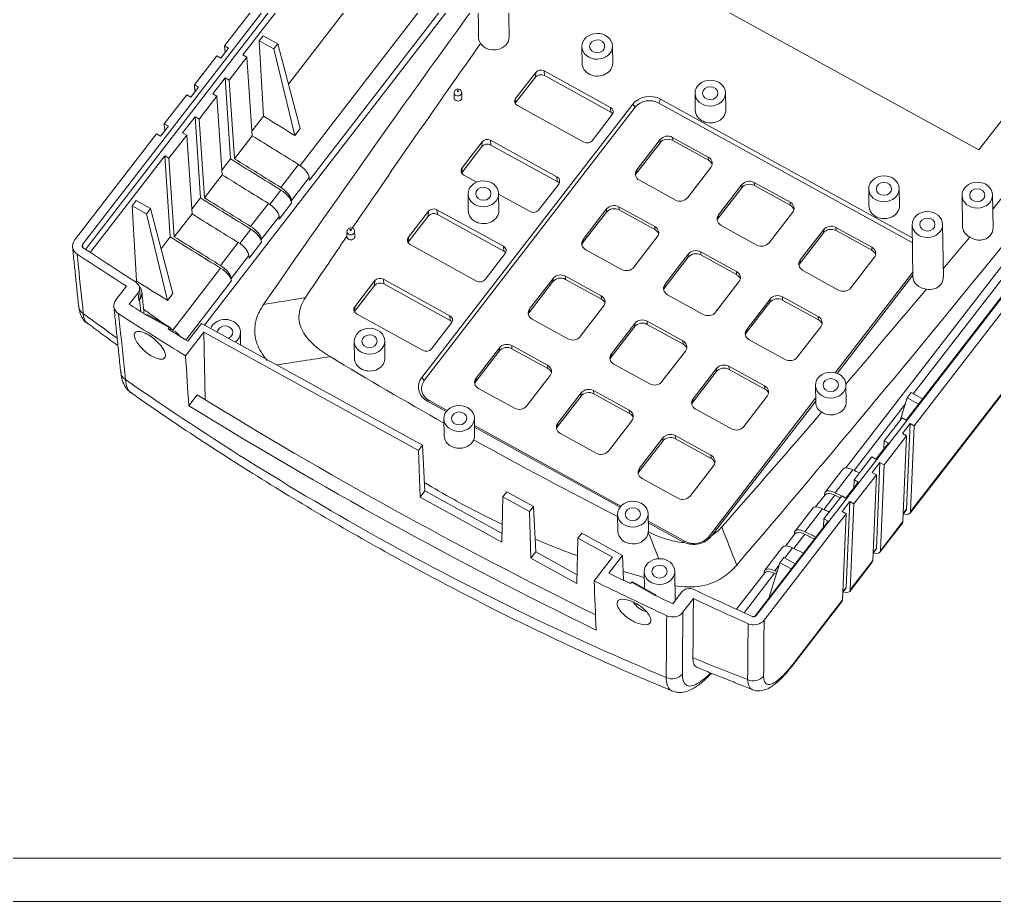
# Model space of a CAD drawing. Extents: x 28 to 864, y 245 to 592.
# Drawn here: x 348.6 to 399.7, y 254.5 to 300.7 of the extents above; entities that cross this region are included whole.
import ezdxf

# ---------------------------------------------------------------- set-up
doc = ezdxf.new("R2010")
doc.units = 0
doc.header["$MEASUREMENT"] = 0
doc.layers.add('10', color=7, linetype='Continuous')

msp = doc.modelspace()

# ---------------------------------------------------------------- linework, layer by layer
at = {"linetype": 'Continuous', "lineweight": 9}
for p, q in [((388.185, 271.804), (388.306, 271.745)), ((388.18, 271.67), (388.269, 271.627))]:
    msp.add_line(p, q, dxfattribs=at)
at = {"color": 7, "linetype": 'Continuous', "lineweight": 9}
for p, q in [((30.266, 256.743), (502.783, 256.743)), ((27.995, 254.471), (505.055, 254.471))]:
    msp.add_line(p, q, dxfattribs=at)
at = {"layer": '10', "color": 7, "linetype": 'Continuous', "lineweight": 9}
for p, q in [((380.561, 326.011), (351.926, 288.904)), ((352.079, 288.647), (380.572, 325.57)), ((359.362, 299.31), (372.291, 316.065)), ((372.727, 314.916), (360.324, 298.844)), ((363.316, 293.05), (374.155, 307.096)), ((387.22, 269.454), (415.855, 306.561)), ((374.174, 305.715), (363.806, 292.279)), ((358.311, 284.677), (374.181, 305.242)), ((398.871, 293.856), (379.566, 304.495)), ((405.912, 302.981), (398.871, 293.856)), ((366.672, 302.449), (362.708, 297.314)), ((372.632, 302.471), (372.672, 299.705)), ((374.271, 299.787), (374.232, 302.493)), ((361.392, 299.846), (361.181, 299.573)), ((361.392, 299.846), (362.152, 299.427)), ((359.576, 299.192), (359.362, 299.31)), ((359.362, 299.31), (359.387, 298.946)), ((361.409, 295.629), (361.181, 299.573)), ((361.181, 299.573), (361.941, 299.154)), ((361.941, 299.154), (362.152, 299.427)), ((362.152, 299.427), (363.324, 294.975)), ((359.173, 298.669), (359.576, 299.192)), ((360.538, 298.726), (360.324, 298.844)), ((361.941, 299.154), (363.044, 294.611)), ((378.085, 299.279), (378.097, 298.394)), ((379.697, 298.417), (379.685, 299.302)), ((357.783, 297.264), (358.959, 298.788)), ((359.173, 298.669), (358.959, 298.788)), ((360.538, 298.726), (359.609, 297.521)), ((360.815, 294.601), (360.538, 298.726)), ((375.662, 297.92), (374.61, 296.556)), ((375.644, 297.668), (375.662, 297.92)), ((379.584, 296.083), (376.105, 298)), ((376.105, 298), (376.123, 297.754)), ((359.394, 297.639), (358.745, 296.798)), ((359.609, 297.521), (359.394, 297.639)), ((359.394, 297.639), (359.68, 293.389)), ((359.886, 293.396), (359.609, 297.521)), ((374.592, 296.304), (375.644, 297.668)), ((376.123, 297.754), (379.602, 295.837)), ((357.594, 296.624), (357.998, 297.146)), ((357.998, 297.146), (357.783, 297.264)), ((357.783, 297.264), (357.808, 296.9)), ((358.96, 296.68), (358.745, 296.798)), ((371.388, 296.858), (371.384, 296.601)), ((371.787, 296.859), (371.787, 296.864)), ((371.799, 296.607), (371.787, 296.863)), ((384.01, 296.824), (384.022, 295.939)), ((385.622, 295.962), (385.609, 296.847)), ((356.204, 295.218), (357.38, 296.742)), ((357.594, 296.624), (357.38, 296.742)), ((358.96, 296.68), (358.03, 295.475)), ((359.236, 292.555), (358.96, 296.68)), ((369.693, 281.931), (380.745, 296.253)), ((371.384, 296.601), (371.384, 296.596)), ((374.592, 296.304), (374.586, 296.296)), ((374.61, 296.556), (374.592, 296.304)), ((380.88, 296.094), (380.745, 296.253)), ((382.121, 296.318), (382.207, 296.516)), ((395.393, 289.004), (382.121, 296.318)), ((382.207, 296.516), (395.389, 289.252)), ((380.88, 296.094), (369.828, 281.772)), ((374.702, 296.181), (378.181, 294.264)), ((379.602, 295.837), (379.584, 296.083)), ((395.067, 279.698), (407.47, 295.77)), ((408.42, 296.155), (395.49, 279.401)), ((357.816, 295.593), (357.166, 294.752)), ((358.03, 295.475), (357.816, 295.593)), ((357.816, 295.593), (358.101, 291.343)), ((358.307, 291.35), (358.03, 295.475)), ((361.409, 295.629), (360.799, 294.84)), ((378.624, 294.344), (379.676, 295.708)), ((356.015, 294.578), (356.419, 295.1)), ((356.419, 295.1), (356.204, 295.218)), ((356.204, 295.218), (356.229, 294.854)), ((357.381, 294.634), (357.166, 294.752)), ((363.324, 294.975), (363.044, 294.611)), ((351.5, 289.122), (355.801, 294.696)), ((356.015, 294.578), (355.801, 294.696)), ((357.381, 294.634), (356.451, 293.429)), ((357.658, 290.509), (357.381, 294.634)), ((359.886, 293.396), (360.815, 294.601)), ((372.855, 294.283), (371.803, 292.919)), ((372.837, 294.03), (372.855, 294.283)), ((376.777, 292.445), (373.298, 294.363)), ((373.298, 294.363), (373.316, 294.117)), ((380.947, 292.639), (382.175, 294.231)), ((382.187, 294.402), (380.959, 292.81)), ((382.175, 294.231), (382.187, 294.402)), ((384.703, 293.485), (382.83, 294.517)), ((382.842, 294.351), (382.83, 294.517)), ((382.842, 294.351), (384.715, 293.319)), ((371.785, 292.666), (372.837, 294.03)), ((373.316, 294.117), (376.795, 292.2)), ((356.237, 293.547), (352.328, 288.482)), ((356.451, 293.429), (356.237, 293.547)), ((356.237, 293.547), (356.522, 289.297)), ((356.728, 289.304), (356.451, 293.429)), ((359.22, 292.794), (359.68, 293.389)), ((384.715, 293.319), (384.703, 293.485)), ((362.307, 291.897), (363.237, 293.101)), ((371.803, 292.919), (371.785, 292.666)), ((380.947, 292.639), (380.959, 292.81)), ((383.609, 291.35), (384.837, 292.942)), ((404.154, 293.066), (391.906, 277.194)), ((358.307, 291.35), (359.236, 292.555)), ((363.796, 292.42), (362.867, 291.215)), ((363.796, 292.42), (363.806, 292.279)), ((371.785, 292.666), (371.779, 292.658)), ((371.895, 292.544), (372.573, 292.17)), ((376.795, 292.2), (376.777, 292.445)), ((381.093, 292.267), (382.966, 291.235)), ((361.737, 291.004), (362.317, 291.755)), ((375.817, 290.707), (376.87, 292.071)), ((385.229, 290.28), (386.457, 291.871)), ((386.469, 292.042), (385.241, 290.451)), ((386.457, 291.871), (386.469, 292.042)), ((388.985, 291.125), (387.112, 292.158)), ((387.124, 291.991), (387.112, 292.158)), ((387.124, 291.991), (388.997, 290.959)), ((393.108, 291.81), (393.121, 290.925)), ((394.721, 290.947), (394.708, 291.832)), ((395.302, 274.902), (408.231, 291.657)), ((354.725, 291.207), (354.515, 290.935)), ((354.725, 291.207), (355.486, 290.788)), ((357.642, 290.748), (358.101, 291.343)), ((362.867, 291.215), (362.876, 291.074)), ((372.12, 291.55), (372.133, 290.665)), ((373.733, 290.687), (373.72, 291.572)), ((373.72, 291.538), (375.374, 290.627)), ((395.273, 274.818), (408.203, 291.572)), ((397.998, 291.477), (398.021, 289.86)), ((399.623, 289.776), (399.598, 291.5)), ((354.742, 286.991), (354.515, 290.935)), ((354.515, 290.935), (355.275, 290.516)), ((355.275, 290.516), (355.486, 290.788)), ((355.486, 290.788), (356.658, 286.336)), ((360.728, 289.851), (361.658, 291.055)), ((362.876, 291.074), (362.227, 290.233)), ((370.048, 290.645), (368.996, 289.281)), ((370.03, 290.393), (370.048, 290.645)), ((373.971, 288.808), (370.492, 290.725)), ((370.492, 290.725), (370.51, 290.48)), ((379.38, 290.764), (378.152, 289.173)), ((379.368, 290.593), (379.38, 290.764)), ((381.896, 289.848), (380.023, 290.88)), ((380.035, 290.714), (380.023, 290.88)), ((380.035, 290.714), (381.908, 289.681)), ((388.997, 290.959), (388.985, 291.125)), ((355.275, 290.516), (356.377, 285.972)), ((356.728, 289.304), (357.658, 290.509)), ((362.218, 290.374), (361.288, 289.169)), ((362.218, 290.374), (362.227, 290.233)), ((368.978, 289.029), (370.03, 290.393)), ((370.51, 290.48), (373.989, 288.562)), ((378.14, 289.002), (379.368, 290.593)), ((385.229, 290.28), (385.241, 290.451)), ((387.891, 288.991), (389.119, 290.582)), ((360.158, 288.958), (360.738, 289.709)), ((381.908, 289.681), (381.896, 289.848)), ((385.375, 289.907), (387.248, 288.875)), ((389.523, 288.091), (390.751, 289.682)), ((390.739, 289.511), (390.751, 289.682)), ((391.393, 289.798), (393.267, 288.766)), ((391.406, 289.632), (391.393, 289.798)), ((391.406, 289.632), (393.279, 288.599)), ((395.38, 289.935), (395.418, 287.229)), ((397.019, 287.193), (396.979, 289.958)), ((356.042, 288.675), (356.522, 289.297)), ((361.288, 289.169), (361.297, 289.028)), ((365.775, 289.583), (365.77, 289.327)), ((366.174, 289.584), (366.174, 289.589)), ((366.186, 289.332), (366.174, 289.589)), ((368.996, 289.281), (368.978, 289.029)), ((378.14, 289.002), (378.152, 289.173)), ((380.802, 287.713), (382.03, 289.304)), ((389.511, 287.92), (390.739, 289.511)), ((359.15, 287.805), (360.079, 289.009)), ((361.297, 289.028), (360.648, 288.187)), ((368.978, 289.029), (368.972, 289.021)), ((369.088, 288.907), (372.567, 286.989)), ((373.989, 288.562), (373.971, 288.808)), ((378.286, 288.63), (380.159, 287.597)), ((393.279, 288.599), (393.267, 288.766)), ((360.639, 288.328), (359.709, 287.123)), ((360.639, 288.328), (360.648, 288.187)), ((373.01, 287.069), (374.063, 288.433)), ((382.422, 286.642), (383.65, 288.234)), ((383.662, 288.405), (382.434, 286.813)), ((383.65, 288.234), (383.662, 288.405)), ((386.178, 287.488), (384.305, 288.521)), ((384.317, 288.354), (384.305, 288.521)), ((384.317, 288.354), (386.19, 287.322)), ((389.511, 287.92), (389.523, 288.091)), ((393.4, 288.222), (392.172, 286.631)), ((356.657, 284.421), (359.159, 287.663)), ((354.522, 287.051), (354.725, 286.92)), ((359.709, 287.123), (359.718, 286.982)), ((371.164, 285.171), (367.685, 287.088)), ((367.685, 287.088), (367.703, 286.842)), ((376.574, 287.127), (375.346, 285.536)), ((376.561, 286.956), (376.574, 287.127)), ((379.089, 286.211), (377.216, 287.243)), ((377.228, 287.076), (377.216, 287.243)), ((377.228, 287.076), (379.102, 286.044)), ((386.19, 287.322), (386.178, 287.488)), ((391.53, 286.515), (389.657, 287.548)), ((391.351, 282.181), (395.415, 287.447)), ((395.417, 287.29), (391.451, 282.15)), ((400.284, 287.355), (395.442, 281.081)), ((353.666, 285.998), (354.219, 286.714)), ((354.7, 286.936), (354.742, 286.991)), ((354.948, 286.197), (354.912, 286.627)), ((359.718, 286.982), (357.338, 283.897)), ((366.171, 285.392), (367.224, 286.756)), ((367.242, 287.008), (366.189, 285.644)), ((367.224, 286.756), (367.242, 287.008)), ((367.703, 286.842), (371.182, 284.925)), ((375.333, 285.365), (376.561, 286.956)), ((382.422, 286.642), (382.434, 286.813)), ((385.084, 285.353), (386.312, 286.945)), ((354.835, 286.375), (354.367, 285.768)), ((354.871, 285.945), (354.835, 286.375)), ((356.658, 286.336), (356.377, 285.972)), ((379.102, 286.044), (379.089, 286.211)), ((382.568, 286.27), (384.441, 285.238)), ((386.716, 284.454), (387.944, 286.045)), ((387.932, 285.874), (387.944, 286.045)), ((388.587, 286.161), (390.46, 285.129)), ((388.599, 285.994), (388.587, 286.161)), ((354.914, 286.001), (354.871, 285.945)), ((366.189, 285.644), (366.171, 285.392)), ((375.333, 285.365), (375.346, 285.536)), ((377.995, 284.076), (379.223, 285.667)), ((386.704, 284.283), (387.932, 285.874)), ((388.599, 285.994), (390.472, 284.962)), ((355.24, 285.22), (355.236, 285.215)), ((355.24, 285.22), (355.302, 285.24)), ((356.457, 284.549), (355.24, 285.22)), ((355.302, 285.24), (356.519, 284.569)), ((366.171, 285.392), (366.165, 285.384)), ((366.281, 285.269), (369.76, 283.352)), ((371.182, 284.925), (371.164, 285.171)), ((390.472, 284.962), (390.46, 285.129)), ((356.457, 284.549), (356.404, 284.479)), ((356.519, 284.569), (356.457, 284.549)), ((356.519, 284.569), (356.519, 284.407)), ((357.447, 283.83), (358.164, 284.759)), ((358.164, 284.759), (369.74, 278.379)), ((370.203, 283.432), (371.256, 284.796)), ((375.479, 284.992), (377.353, 283.96)), ((379.615, 283.005), (380.843, 284.596)), ((380.855, 284.767), (379.627, 283.176)), ((380.843, 284.596), (380.855, 284.767)), ((383.371, 283.851), (381.498, 284.883)), ((381.51, 284.717), (381.498, 284.883)), ((381.51, 284.717), (383.383, 283.684)), ((390.594, 284.585), (389.366, 282.994)), ((357.318, 283.069), (358.275, 284.309)), ((358.275, 284.309), (369.529, 278.107)), ((358.275, 284.309), (358.341, 280.767)), ((360.207, 283.633), (360.198, 284.307)), ((386.704, 284.283), (386.716, 284.454)), ((366.156, 283.82), (366.168, 282.935)), ((367.768, 282.958), (367.755, 283.843)), ((373.767, 283.49), (372.539, 281.899)), ((373.754, 283.319), (373.767, 283.49)), ((376.282, 282.573), (374.409, 283.606)), ((374.421, 283.439), (374.409, 283.606)), ((383.383, 283.684), (383.371, 283.851)), ((388.723, 282.878), (386.85, 283.91)), ((372.526, 281.728), (373.754, 283.319)), ((374.421, 283.439), (376.295, 282.407)), ((379.615, 283.005), (379.627, 283.176)), ((382.277, 281.716), (383.505, 283.307)), ((376.295, 282.407), (376.282, 282.573)), ((379.761, 282.633), (381.634, 281.6)), ((385.78, 282.524), (387.653, 281.491)), ((385.792, 282.357), (385.78, 282.524)), ((375.188, 280.438), (376.416, 282.03)), ((383.897, 280.646), (385.125, 282.237)), ((383.909, 280.817), (385.137, 282.408)), ((385.125, 282.237), (385.137, 282.408)), ((385.792, 282.357), (387.665, 281.325)), ((369.828, 281.772), (369.693, 281.931)), ((372.526, 281.728), (372.539, 281.899)), ((387.665, 281.325), (387.653, 281.491)), ((390.318, 281.521), (390.331, 280.636)), ((391.931, 280.659), (391.918, 281.544)), ((357.491, 280.45), (357.93, 281.02)), ((372.672, 281.355), (374.546, 280.323)), ((376.808, 279.368), (378.036, 280.959)), ((378.049, 281.13), (376.821, 279.539)), ((378.036, 280.959), (378.049, 281.13)), ((380.564, 280.214), (378.691, 281.246)), ((378.703, 281.079), (378.691, 281.246)), ((378.703, 281.079), (380.577, 280.047)), ((387.787, 280.948), (386.559, 279.356)), ((395.336, 281.14), (395.126, 280.867)), ((395.928, 280.814), (395.336, 281.14)), ((370.087, 280.723), (369.998, 280.694)), ((370.981, 280.152), (369.998, 280.694)), ((370.087, 280.723), (371.026, 280.205)), ((383.897, 280.646), (383.909, 280.817)), ((384.708, 273.572), (390.327, 280.855)), ((390.33, 280.697), (384.89, 273.648)), ((395.021, 280.535), (392.344, 277.066)), ((395.126, 280.867), (394.752, 279.686)), ((395.717, 280.541), (395.126, 280.867)), ((380.577, 280.047), (380.564, 280.214)), ((385.916, 279.241), (384.043, 280.273)), ((370.852, 279.774), (370.865, 278.889)), ((372.465, 278.912), (372.452, 279.797)), ((372.458, 279.416), (380.125, 275.191)), ((376.808, 279.368), (376.821, 279.539)), ((379.47, 278.079), (380.698, 279.67)), ((393.923, 278.611), (394.853, 279.816)), ((395.067, 279.698), (394.853, 279.816)), ((394.873, 278.996), (395.276, 279.519)), ((395.088, 275.025), (395.276, 279.519)), ((395.276, 279.519), (395.49, 279.401)), ((395.302, 274.902), (395.49, 279.401)), ((380.08, 275.138), (372.459, 279.338)), ((376.954, 278.995), (378.828, 277.963)), ((382.973, 278.886), (384.846, 277.854)), ((382.985, 278.72), (382.973, 278.886)), ((394.873, 278.996), (395.087, 278.878)), ((369.529, 278.107), (369.74, 278.379)), ((369.861, 275.988), (369.74, 278.379)), ((381.09, 277.008), (382.318, 278.6)), ((381.102, 277.179), (382.33, 278.771)), ((382.318, 278.6), (382.33, 278.771)), ((382.985, 278.72), (384.858, 277.687)), ((393.488, 277.652), (394.137, 278.493)), ((393.905, 278.193), (393.923, 278.611)), ((395.087, 278.878), (393.912, 277.355)), ((394.137, 278.493), (393.923, 278.611)), ((394.898, 274.38), (395.087, 278.878)), ((369.607, 275.66), (369.529, 278.107)), ((384.858, 277.687), (384.846, 277.854)), ((392.344, 276.565), (393.274, 277.77)), ((393.488, 277.652), (393.274, 277.77)), ((393.294, 276.95), (393.697, 277.473)), ((393.509, 272.979), (393.697, 277.473)), ((393.697, 277.473), (393.912, 277.355)), ((393.723, 272.856), (393.912, 277.355)), ((381.09, 277.008), (381.102, 277.179)), ((384.98, 277.31), (383.752, 275.719)), ((391.757, 277.127), (390.827, 275.922)), ((392.273, 277.1), (391.343, 275.895)), ((393.294, 276.95), (393.508, 276.832)), ((383.109, 275.603), (381.236, 276.636)), ((391.909, 275.606), (392.558, 276.447)), ((392.326, 276.147), (392.344, 276.565)), ((393.508, 276.832), (392.333, 275.309)), ((392.558, 276.447), (392.344, 276.565)), ((393.319, 272.334), (393.508, 276.832)), ((369.607, 275.66), (369.861, 275.988)), ((373.9, 273.762), (369.861, 275.988)), ((374.153, 275.948), (373.942, 275.675)), ((374.153, 275.948), (375.547, 275.179)), ((390.794, 275.825), (390.791, 275.75)), ((373.889, 273.3), (369.607, 275.66)), ((373.942, 275.675), (373.889, 273.3)), ((373.942, 275.675), (375.337, 274.906)), ((390.821, 275.789), (390.327, 275.148)), ((391.338, 275.762), (390.765, 275.02)), ((390.765, 274.519), (391.695, 275.724)), ((391.909, 275.606), (391.695, 275.724)), ((391.715, 274.904), (392.118, 275.427)), ((391.93, 270.933), (392.118, 275.427)), ((392.118, 275.427), (392.333, 275.309)), ((392.144, 270.81), (392.333, 275.309)), ((375.337, 274.906), (375.547, 275.179)), ((375.415, 272.46), (375.337, 274.906)), ((375.668, 272.788), (375.547, 275.179)), ((390.178, 275.081), (389.248, 273.876)), ((390.694, 275.054), (389.764, 273.85)), ((391.715, 274.904), (391.929, 274.786)), ((394.915, 274.772), (395.071, 274.975)), ((395.088, 275.025), (394.916, 274.803)), ((379.951, 274.76), (379.964, 273.875)), ((381.564, 273.898), (381.551, 274.783)), ((381.556, 274.402), (383.467, 273.349)), ((383.378, 273.32), (381.558, 274.324)), ((387.118, 269.397), (390.979, 274.401)), ((391.929, 274.786), (387.628, 269.212)), ((390.748, 274.101), (390.765, 274.519)), ((390.979, 274.401), (390.765, 274.519)), ((391.741, 270.288), (391.929, 274.786)), ((393.695, 272.772), (394.87, 274.295)), ((393.723, 272.856), (394.898, 274.38)), ((378.087, 273.78), (377.876, 273.507)), ((378.087, 273.78), (380.216, 272.606)), ((389.216, 273.779), (389.212, 273.704)), ((377.876, 273.507), (377.823, 271.132)), ((377.876, 273.507), (379.684, 272.511)), ((383.467, 273.349), (383.378, 273.32)), ((384.708, 273.572), (384.835, 273.583)), ((389.243, 273.743), (388.748, 273.102)), ((389.759, 273.716), (389.186, 272.974)), ((375.415, 272.46), (375.668, 272.788)), ((377.834, 271.595), (375.668, 272.788)), ((388.599, 273.035), (387.669, 271.83)), ((389.115, 273.008), (388.708, 272.48)), ((393.336, 272.726), (393.492, 272.929)), ((393.509, 272.979), (393.337, 272.757)), ((377.823, 271.132), (375.415, 272.46)), ((379.684, 272.511), (378.727, 271.271)), ((380.216, 272.606), (379.499, 271.678)), ((380.216, 272.606), (380.264, 271.306)), ((388.67, 272.501), (388.46, 272.228)), ((389.261, 272.175), (388.67, 272.501)), ((392.116, 270.726), (393.291, 272.249)), ((392.144, 270.81), (393.319, 272.334)), ((381.345, 271.749), (381.358, 270.881)), ((382.967, 270.241), (382.945, 271.771)), ((387.637, 271.733), (387.633, 271.658)), ((388.46, 272.228), (387.873, 270.376)), ((388.422, 272.111), (388.185, 271.804)), ((389.051, 271.902), (388.46, 272.228)), ((380.677, 271.202), (380.74, 271.222)), ((380.74, 271.222), (381.957, 270.551)), ((387.664, 271.697), (386.187, 269.783)), ((388.18, 271.67), (386.584, 269.602)), ((380.677, 271.202), (380.623, 271.132)), ((381.895, 270.531), (380.677, 271.202)), ((383.943, 270.819), (384.167, 270.715)), ((391.757, 270.68), (391.913, 270.883)), ((391.93, 270.933), (391.758, 270.711)), ((381.895, 270.531), (381.891, 270.526)), ((381.957, 270.551), (381.895, 270.531)), ((381.957, 270.551), (381.958, 270.494)), ((382.84, 270.077), (383.309, 270.684)), ((383.925, 270.344), (383.372, 269.628)), ((389.079, 266.791), (391.712, 270.203)), ((389.107, 266.875), (391.741, 270.288))]:
    msp.add_line(p, q, dxfattribs=at)
for centre, major_axis in [((378.885, 299.29), (-0.8, -0.011)), ((378.885, 299.29), (-0.4, -0.006)), ((384.809, 296.835), (0.8, 0.011)), ((371.587, 296.94), (-0.0396, -0.0006)), ((384.809, 296.835), (0.4, 0.006)), ((372.92, 291.561), (0.8, 0.011)), ((393.908, 291.821), (-0.8, -0.011)), ((393.908, 291.821), (-0.4, -0.006)), ((398.798, 291.489), (-0.8, -0.011)), ((372.92, 291.561), (0.4, 0.006)), ((398.798, 291.489), (-0.4, -0.006)), ((396.18, 289.946), (-0.8, -0.011)), ((396.18, 289.946), (-0.4, -0.006)), ((365.973, 289.665), (-0.0396, -0.0006)), ((366.956, 283.832), (0.8, 0.011)), ((366.956, 283.832), (0.4, 0.006)), ((391.118, 281.533), (-0.8, -0.011)), ((391.118, 281.533), (-0.4, -0.006)), ((371.652, 279.786), (-0.8, -0.011)), ((371.652, 279.786), (-0.4, -0.006)), ((380.751, 274.771), (0.8, 0.011)), ((380.751, 274.771), (0.4, 0.006)), ((382.145, 271.76), (0.8, 0.011)), ((382.145, 271.76), (0.4, 0.006))]:
    msp.add_ellipse(centre, major_axis=major_axis, ratio=0.846772, dxfattribs=at)
for centre, major_axis, ratio, start_param, end_param in [((1006.233, -20.899), (739.304, 10.537), 0.846772, 2.587689, 2.605588), ((373.471, 299.776), (0.8, 0.011), 0.846772, 3.653446, 6.283173), ((378.897, 298.405), (-0.8, -0.011), 0.846772, 0, 3.141662), ((375.934, 297.508), (0.346, 0.005), 0.846772, 0.97848, 2.549276), ((375.93, 297.773), (0.32, 0.005), 0.846772, 0.97848, 2.549276), ((371.588, 296.856), (0.2, 0.003), 0.846772, 3.111134, 6.283185), ((381.629, 295.766), (1.056, 0.015), 0.846772, 0.97848, 2.549276), ((371.592, 296.599), (-0.208, -0.003), 0.846772, 0, 3.169443), ((374.877, 296.409), (0.32, 0.005), 0.846772, 2.549276, 4.120073), ((381.63, 295.681), (-0.896, -0.013), 0.846772, 4.120073, 5.690869), ((379.409, 295.855), (0.32, 0.005), 0.846772, 5.690869, 7.261665), ((379.413, 295.591), (0.346, 0.005), 0.846772, 6.843196, 7.261665), ((384.822, 295.95), (-0.8, -0.011), 0.846772, 0, 3.141662), ((378.067, 379.779), (-138.312, 107.452), 0.448722, 1.792253, 1.80348), ((376.436, 377.666), (138.457, -106.846), 0.441337, 4.933646, 4.950284), ((373.127, 293.871), (0.346, 0.005), 0.846772, 0.97848, 2.549276), ((373.123, 294.135), (0.32, 0.005), 0.846772, 0.97848, 2.549276), ((378.356, 294.491), (0.32, 0.005), 0.846772, 4.120073, 5.690869), ((382.578, 294.009), (0.482, 0.007), 0.846772, 0.97848, 2.549276), ((382.575, 294.188), (-0.464, -0.007), 0.846772, 4.120073, 5.690869), ((375.506, 376.461), (-138.66, 107.002), 0.441337, 1.790797, 1.808888), ((375.506, 376.461), (138.457, -106.846), 0.441337, 4.933646, 4.950284), ((384.449, 293.156), (-0.464, -0.007), 0.846772, 2.549276, 4.120073), ((384.451, 292.976), (0.482, 0.007), 0.846772, 6.589437, 7.261665), ((363.181, 292.745), (-0.583, 0.45), 0.441337, 3.513818, 4.950284), ((372.07, 292.771), (0.32, 0.005), 0.846772, 2.549276, 4.120073), ((381.347, 292.597), (-0.464, -0.007), 0.846772, 5.690869, 7.261665), ((374.857, 375.62), (138.457, -106.846), 0.441337, 4.933646, 4.950284), ((376.602, 292.218), (0.32, 0.005), 0.846772, 5.690869, 7.261665), ((376.606, 291.954), (0.346, 0.005), 0.846772, 6.843196, 7.261665), ((381.35, 292.417), (0.482, 0.007), 0.846772, 2.549276, 2.835333), ((386.857, 291.828), (-0.464, -0.007), 0.846772, 4.120073, 5.690869), ((362.252, 291.541), (0.583, -0.45), 0.441337, 0.372226, 1.808691), ((362.261, 291.399), (-0.583, 0.45), 0.441337, 3.513818, 4.950481), ((386.86, 291.649), (0.482, 0.007), 0.846772, 0.97848, 2.549276), ((-206.195, 647.243), (739.304, 10.537), 0.846772, 5.660622, 5.662479), ((373.927, 374.415), (-138.66, 107.002), 0.441337, 1.790797, 1.808888), ((373.927, 374.415), (138.457, -106.846), 0.441337, 4.933646, 4.950284), ((383.221, 291.564), (-0.464, -0.007), 0.846772, 0.97848, 2.549276), ((361.603, 290.7), (-0.583, 0.45), 0.441337, 3.513818, 4.950284), ((370.316, 290.498), (0.32, 0.005), 0.846772, 0.97848, 2.549276), ((372.933, 290.676), (-0.8, -0.011), 0.846772, 0, 3.141662), ((375.549, 290.854), (0.32, 0.005), 0.846772, 4.120073, 5.690869), ((379.771, 290.371), (0.482, 0.007), 0.846772, 0.97848, 2.549276), ((379.768, 290.551), (-0.464, -0.007), 0.846772, 4.120073, 5.690869), ((388.731, 290.796), (-0.464, -0.007), 0.846772, 2.549276, 4.120073), ((388.733, 290.617), (0.482, 0.007), 0.846772, 6.589437, 7.261665), ((393.921, 290.936), (-0.8, -0.011), 0.846772, 0, 3.141662), ((373.278, 373.574), (138.457, -106.846), 0.441337, 4.933646, 4.950284), ((370.32, 290.234), (0.346, 0.005), 0.846772, 0.97848, 2.549276), ((385.629, 290.237), (-0.464, -0.007), 0.846772, 5.690869, 7.261665), ((385.632, 290.058), (0.482, 0.007), 0.846772, 2.549276, 2.835333), ((360.673, 289.495), (0.583, -0.45), 0.441337, 0.372226, 1.808691), ((360.682, 289.353), (-0.583, 0.45), 0.441337, 3.513818, 4.950481), ((381.642, 289.518), (-0.464, -0.007), 0.846772, 2.549276, 4.120073), ((381.644, 289.339), (0.482, 0.007), 0.846772, 6.589437, 7.261665), ((391.142, 289.289), (0.482, 0.007), 0.846772, 0.97848, 2.549276), ((391.139, 289.469), (0.464, 0.007), 0.846772, 0.97848, 2.549276), ((398.821, 289.872), (0.8, 0.011), 0.846772, 3.141563, 4.145695), ((372.348, 372.369), (-138.66, 107.002), 0.441337, 1.790797, 1.808888), ((372.348, 372.369), (138.457, -106.846), 0.441337, 4.933646, 4.950284), ((1006.233, -20.899), (739.304, 10.537), 0.846772, 2.606358, 2.612267), ((365.978, 289.325), (-0.208, -0.003), 0.846772, 6.255456, 9.45255), ((365.974, 289.581), (0.2, 0.003), 0.846772, 3.111134, 6.283185), ((369.263, 289.134), (0.32, 0.005), 0.846772, 2.549276, 4.120073), ((378.54, 288.959), (-0.464, -0.007), 0.846772, 5.690869, 7.261665), ((-206.195, 647.243), (739.304, 10.537), 0.846772, 5.654524, 5.657776), ((502.196, 451.039), (-242.957, -3.463), 0.846772, 0.892131, 0.905473), ((360.024, 288.654), (-0.583, 0.45), 0.441337, 3.513818, 4.950284), ((373.795, 288.581), (0.32, 0.005), 0.846772, 5.690869, 7.261665), ((378.543, 288.78), (0.482, 0.007), 0.846772, 2.549276, 2.835333), ((384.05, 288.191), (-0.464, -0.007), 0.846772, 4.120073, 5.690869), ((387.503, 289.205), (-0.464, -0.007), 0.846772, 0.97848, 2.549276), ((393.012, 288.436), (0.464, 0.007), 0.846772, 5.690869, 7.261665), ((393.015, 288.257), (0.482, 0.007), 0.846772, 6.589437, 7.261665), ((502.196, 451.039), (243.455, 3.47), 0.846772, 4.033652, 4.047066), ((373.799, 288.316), (0.346, 0.005), 0.846772, 6.843196, 7.261665), ((384.053, 288.012), (0.482, 0.007), 0.846772, 0.97848, 2.549276), ((389.911, 287.877), (0.464, 0.007), 0.846772, 2.549276, 4.120073), ((359.094, 287.449), (0.583, -0.45), 0.441337, 0.372226, 1.808691), ((359.103, 287.307), (-0.583, 0.45), 0.441337, 3.513818, 4.950481), ((380.414, 287.927), (-0.464, -0.007), 0.846772, 0.97848, 2.549276), ((389.914, 287.698), (0.482, 0.007), 0.846772, 2.549276, 2.835333), ((367.509, 286.861), (0.32, 0.005), 0.846772, 0.97848, 2.549276), ((372.743, 287.217), (0.32, 0.005), 0.846772, 4.120073, 5.690869), ((376.964, 286.734), (0.482, 0.007), 0.846772, 0.97848, 2.549276), ((376.962, 286.913), (-0.464, -0.007), 0.846772, 4.120073, 5.690869), ((385.924, 287.159), (-0.464, -0.007), 0.846772, 2.549276, 4.120073), ((385.926, 286.979), (0.482, 0.007), 0.846772, 6.589437, 7.261665), ((396.218, 287.24), (-0.8, -0.011), 0.846772, 6.283196, 7.728292), ((354.433, 286.596), (0.48, 0.006), 0.846204, 5.691929, 7.189163), ((371.401, 371.141), (-138.312, 107.452), 0.448723, 1.792253, 1.80348), ((367.513, 286.596), (0.346, 0.005), 0.846772, 0.97848, 2.549276), ((382.822, 286.6), (-0.464, -0.007), 0.846772, 5.690869, 7.261665), ((382.825, 286.42), (0.482, 0.007), 0.846772, 2.549276, 2.835333), ((391.784, 286.845), (0.464, 0.007), 0.846772, 4.120073, 5.690869), ((-206.195, 647.243), (739.304, 10.537), 0.846772, 5.6427, 5.652456), ((354.469, 286.167), (0.48, 0.006), 0.846204, 5.691929, 6.3425), ((378.835, 285.881), (-0.464, -0.007), 0.846772, 2.549276, 4.120073), ((378.837, 285.702), (0.482, 0.007), 0.846772, 6.589437, 7.261665), ((388.335, 285.652), (0.482, 0.007), 0.846772, 0.97848, 2.549276), ((388.332, 285.831), (0.464, 0.007), 0.846772, 0.97848, 2.549276), ((352.357, 285.719), (-0.637, -0.066), 0.849593, 6.282923, 7.100075), ((502.196, 451.039), (-244.255, -3.481), 0.846772, 0.908735, 0.913196), ((366.457, 285.497), (0.32, 0.005), 0.846772, 2.549276, 4.120073), ((375.734, 285.322), (-0.464, -0.007), 0.846772, 5.690869, 7.261665), ((502.196, 451.039), (245.055, 3.493), 0.846772, 4.049976, 4.067821), ((370.988, 284.943), (0.32, 0.005), 0.846772, 5.690869, 7.261665), ((375.736, 285.143), (0.482, 0.007), 0.846772, 2.549276, 2.835333), ((384.696, 285.567), (-0.464, -0.007), 0.846772, 0.97848, 2.549276), ((390.206, 284.799), (0.464, 0.007), 0.846772, 5.690869, 7.261665), ((359.398, 284.296), (-0.8, -0.011), 0.846772, 2.549276, 5.961831), ((359.398, 284.296), (-0.4, -0.006), 0.846772, 2.549276, 6.255864), ((370.992, 284.679), (0.346, 0.005), 0.846772, 6.843196, 7.261665), ((381.246, 284.375), (0.482, 0.007), 0.846772, 0.97848, 2.549276), ((381.243, 284.554), (-0.464, -0.007), 0.846772, 4.120073, 5.690869), ((390.208, 284.62), (0.482, 0.007), 0.846772, 6.589437, 7.261665), ((502.196, 451.039), (-244.255, -3.481), 0.846772, 0.919169, 0.924483), ((356.601, 284.065), (0.583, -0.45), 0.441337, 1.064809, 1.808888), ((359.398, 284.296), (-0.4, -0.006), 0.846772, 1.984181, 2.549276), ((377.607, 284.29), (-0.464, -0.007), 0.846772, 0.97848, 2.549276), ((387.104, 284.24), (0.464, 0.007), 0.846772, 2.549276, 4.120073), ((387.107, 284.061), (0.482, 0.007), 0.846772, 2.549276, 2.835333), ((359.398, 284.296), (-0.8, -0.011), 0.846772, 2.278215, 2.549276), ((374.157, 283.097), (0.482, 0.007), 0.846772, 0.97848, 2.549276), ((374.155, 283.276), (-0.464, -0.007), 0.846772, 4.120073, 5.690869), ((383.117, 283.521), (-0.464, -0.007), 0.846772, 2.549276, 4.120073), ((383.119, 283.342), (0.482, 0.007), 0.846772, 6.589437, 7.261665), ((502.272, 445.677), (235.597, 3.358), 0.846772, 4.077792, 4.108634), ((369.936, 283.579), (0.32, 0.005), 0.846772, 4.120073, 5.690869), ((380.015, 282.962), (-0.464, -0.007), 0.846772, 5.690869, 7.261665), ((380.018, 282.783), (0.482, 0.007), 0.846772, 2.549276, 2.835333), ((388.978, 283.208), (0.464, 0.007), 0.846772, 4.120073, 5.690869), ((366.968, 282.947), (-0.8, -0.011), 0.846772, 0, 3.141662), ((376.028, 282.244), (-0.464, -0.007), 0.846772, 2.549276, 4.120073), ((385.525, 282.194), (0.464, 0.007), 0.846772, 0.97848, 2.549276), ((354.56, 282.268), (-0.637, -0.066), 0.849813, 6.282495, 7.115942), ((376.031, 282.065), (0.482, 0.007), 0.846772, 6.589437, 7.261665), ((385.528, 282.015), (0.482, 0.007), 0.846772, 0.97848, 2.549276), ((370.576, 281.444), (1.056, 0.015), 0.846772, 2.549276, 4.120073), ((370.578, 281.359), (-0.896, -0.013), 0.846772, 5.690869, 7.261665), ((372.927, 281.685), (-0.464, -0.007), 0.846772, 5.690869, 7.261665), ((372.929, 281.506), (0.482, 0.007), 0.846772, 2.549276, 2.835333), ((381.889, 281.93), (-0.464, -0.007), 0.846772, 0.97848, 2.549276), ((387.399, 281.162), (0.464, 0.007), 0.846772, 5.690869, 7.261665), ((502.235, 448.316), (244.076, 3.479), 0.846772, 4.067795, 4.170085), ((378.439, 280.737), (0.482, 0.007), 0.846772, 0.97848, 2.549276), ((378.437, 280.916), (-0.464, -0.007), 0.846772, 4.120073, 5.690869), ((387.401, 280.983), (0.482, 0.007), 0.846772, 6.589437, 7.261665), ((502.235, 448.316), (244.876, 3.49), 0.846772, 4.067966, 4.17218), ((374.8, 280.652), (-0.464, -0.007), 0.846772, 0.97848, 2.549276), ((384.297, 280.603), (0.464, 0.007), 0.846772, 2.549276, 4.120073), ((384.3, 280.424), (0.482, 0.007), 0.846772, 2.549276, 2.835333), ((391.131, 280.647), (0.8, 0.011), 0.846772, 3.141596, 4.04576), ((391.131, 280.647), (0.8, 0.011), 0.846772, 4.04576, 6.28314), ((380.31, 279.884), (-0.464, -0.007), 0.846772, 2.549276, 4.120073), ((380.312, 279.705), (0.482, 0.007), 0.846772, 6.589437, 7.261665), ((-206.195, 647.243), (739.304, 10.537), 0.846772, 5.627879, 5.63978), ((377.209, 279.325), (-0.464, -0.007), 0.846772, 5.690869, 7.261665), ((371.665, 278.9), (0.8, 0.011), 0.846772, 3.141637, 5.918283), ((371.665, 278.9), (0.8, 0.011), 0.846772, 5.918283, 6.283216), ((377.211, 279.146), (0.482, 0.007), 0.846772, 2.549276, 2.835333), ((382.718, 278.557), (0.464, 0.007), 0.846772, 0.97848, 2.549276), ((386.171, 279.57), (0.464, 0.007), 0.846772, 4.120073, 5.690869), ((502.272, 445.677), (235.597, 3.358), 0.846772, 4.11659, 4.154463), ((382.721, 278.378), (0.482, 0.007), 0.846772, 0.97848, 2.549276), ((379.082, 278.293), (-0.464, -0.007), 0.846772, 0.97848, 2.549276), ((384.592, 277.524), (0.464, 0.007), 0.846772, 5.690869, 7.261665), ((384.594, 277.345), (0.482, 0.007), 0.846772, 6.589437, 7.261665), ((381.49, 276.965), (0.464, 0.007), 0.846772, 2.549276, 4.120073), ((381.493, 276.786), (0.482, 0.007), 0.846772, 2.549276, 2.835333), ((392.339, 276.677), (-0.583, 0.45), 0.441337, 5.149132, 6.283175), ((376.436, 377.666), (-138.457, 106.846), 0.441337, 2.00754, 2.009959), ((391.41, 275.472), (0.583, -0.45), 0.441337, 2.00754, 3.444005), ((391.404, 275.339), (-0.583, 0.45), 0.441337, 5.148936, 6.283181), ((375.506, 376.461), (-138.457, 106.846), 0.441337, 2.00754, 2.011779), ((383.364, 275.933), (0.464, 0.007), 0.846772, 4.120073, 5.690869), ((375.506, 376.461), (-138.66, 107.002), 0.441337, 2.007343, 2.009272), ((390.761, 274.631), (-0.583, 0.45), 0.441337, 5.149132, 6.283175), ((374.857, 375.62), (-138.457, 106.846), 0.441337, 2.00754, 2.009959), ((394.767, 275.209), (-0.507, 0.391), 0.441337, 2.214318, 3.444005), ((394.767, 275.209), (-0.304, 0.235), 0.441337, 3.141576, 3.444005), ((394.363, 274.686), (-0.507, 0.391), 0.441337, 3.141571, 3.444005), ((380.764, 273.886), (-0.8, -0.011), 0.846772, 6.283243, 9.342176), ((380.764, 273.886), (-0.8, -0.011), 0.846772, 3.058991, 3.141625), ((389.831, 273.426), (0.583, -0.45), 0.441337, 2.00754, 3.444005), ((389.825, 273.293), (-0.583, 0.45), 0.441337, 5.148936, 6.283181), ((373.927, 374.415), (-138.457, 106.846), 0.441337, 2.00754, 2.011779), ((383.957, 274.07), (1.056, 0.015), 0.846772, 4.120073, 4.196297), ((383.959, 273.985), (-0.896, -0.013), 0.846772, 0.97848, 2.549276), ((373.927, 374.415), (-138.66, 107.002), 0.441337, 2.007343, 2.011089), ((389.182, 272.585), (-0.583, 0.45), 0.441337, 5.149132, 6.283175), ((373.278, 373.574), (-138.457, 106.846), 0.441337, 2.00754, 2.011486), ((393.188, 273.163), (-0.507, 0.391), 0.441337, 2.214318, 3.444005), ((393.188, 273.163), (-0.304, 0.235), 0.441337, 3.141576, 3.444005), ((392.784, 272.64), (-0.507, 0.391), 0.441337, 3.141571, 3.444005), ((388.252, 271.38), (0.583, -0.45), 0.441337, 2.00754, 3.444005), ((388.246, 271.247), (-0.583, 0.45), 0.441337, 5.148936, 6.283181), ((502.196, 451.039), (245.055, 3.493), 0.846772, 4.172324, 4.190169), ((502.196, 451.039), (-244.255, -3.481), 0.846772, 1.032477, 1.037791), ((383.71, 270.463), (0.48, 0.006), 0.847021, 1.05378, 2.551014), ((502.196, 451.039), (-242.957, -3.463), 0.846772, 1.051487, 1.064829), ((391.609, 271.117), (-0.507, 0.391), 0.441337, 2.214318, 3.444005), ((391.609, 271.117), (-0.304, 0.235), 0.441337, 3.141576, 3.444005), ((502.196, 451.039), (-244.255, -3.481), 0.846772, 1.043764, 1.048225), ((502.196, 451.039), (243.455, 3.47), 0.846772, 4.19308, 4.206494), ((391.206, 270.594), (-0.507, 0.391), 0.441337, 3.141571, 3.444005), ((381.188, 270.034), (0.405, -0.313), 0.441337, 3.854331, 5.670071), ((388.572, 267.182), (0.507, -0.391), 0.441337, 6.283163, 6.585598), ((382.812, 266.699), (-0.64, 0.005), 0.870531, 1.067071, 2.56751), ((387.069, 266.591), (-0.64, 0.005), 0.870311, 1.083978, 2.56802)]:
    msp.add_ellipse(centre, major_axis=major_axis, ratio=ratio, start_param=start_param, end_param=end_param, dxfattribs=at)
for points, degree in [([(372.63, 301.601), (368.822, 296.36), (365.081, 291.08), (361.412, 285.76)], 3), ([(372.778, 299.434), (372.711, 299.516), (372.676, 299.616), (372.674, 299.722)], 3), ([(386.195, 272.103), (391.16, 277.915), (396.031, 283.778), (400.814, 289.688)], 3), ([(351.398, 288.778), (351.721, 285.654)], 1), ([(351.926, 288.904), (351.929, 288.852), (351.932, 288.8), (351.936, 288.748)], 3), ([(355.149, 285.27), (355.032, 286.398)], 1), ([(363.599, 286.117), (362.87, 285.997), (362.141, 285.878), (361.412, 285.76)], 3), ([(353.565, 285.654), (353.924, 282.203)], 1), ([(354.979, 285.378), (354.957, 285.586), (354.936, 285.794), (354.914, 286.001)], 3), ([(351.962, 285.28), (352.551, 284.848), (353.143, 284.42), (353.736, 283.996)], 3), ([(356.195, 284.746), (355.837, 284.999), (355.48, 285.253), (355.124, 285.509)], 3), ([(352.174, 284.789), (352.967, 284.183), (353.777, 283.608)], 2), ([(356.657, 284.421), (356.611, 284.453), (356.565, 284.485), (356.518, 284.518)], 3), ([(357.318, 283.069), (357.375, 282.196), (357.433, 281.323), (357.491, 280.45)], 3), ([(362.095, 282.592), (363.026, 282.736), (363.957, 282.882), (364.887, 283.03)], 3), ([(381.545, 273.85), (381.735, 273.374), (381.926, 272.899), (382.117, 272.423)], 3), ([(386.195, 272.103), (385.931, 272.767), (385.669, 273.433), (385.408, 274.098)], 3), ([(384.835, 273.583), (384.854, 273.605), (384.872, 273.626), (384.89, 273.648)], 3), ([(380.243, 271.778), (380.609, 271.665), (380.977, 271.556), (381.346, 271.451)], 3), ([(378.825, 268.693), (378.793, 269.552), (378.76, 270.411), (378.727, 271.271)], 3), ([(383.925, 270.344), (383.916, 269.311), (383.908, 268.277), (383.9, 267.243)], 3), ([(383.372, 269.628), (383.363, 268.549), (383.355, 267.471), (383.347, 266.392)], 3), ([(387.628, 269.212), (387.62, 268.236), (387.612, 267.26), (387.604, 266.284)], 3), ([(384.113, 266.731), (383.973, 266.789), (383.898, 266.964), (383.9, 267.243)], 3), ([(383.9, 267.243), (384.853, 266.851), (385.808, 266.471), (386.765, 266.101)], 3), ([(384.116, 266.734), (387.018, 265.577)], 1), ([(387.017, 265.571), (386.865, 265.63), (386.776, 265.811), (386.765, 266.101)], 3)]:
    msp.add_open_spline(points, degree=degree, dxfattribs=at)
for points, knots in [([(371.429, 296.971), (371.424, 296.966), (371.408, 296.943), (371.39, 296.904), (371.391, 296.869), (371.392, 296.858)], [0, 0, 0, 0, 0.117667, 0.7354, 1, 1, 1, 1]), ([(371.784, 296.864), (371.785, 296.881), (371.781, 296.919), (371.749, 296.975), (371.698, 297.021), (371.632, 297.047), (371.558, 297.051), (371.483, 297.025), (371.445, 296.991), (371.428, 296.97)], [0, 0, 0, 0, 0.101652, 0.24428, 0.383592, 0.526207, 0.677646, 0.841022, 1, 1, 1, 1]), ([(365.815, 289.697), (365.811, 289.691), (365.794, 289.668), (365.776, 289.63), (365.777, 289.594), (365.778, 289.584)], [0, 0, 0, 0, 0.117667, 0.7354, 1, 1, 1, 1]), ([(366.17, 289.589), (366.171, 289.606), (366.167, 289.645), (366.136, 289.7), (366.084, 289.746), (366.019, 289.773), (365.944, 289.776), (365.869, 289.751), (365.831, 289.717), (365.814, 289.696)], [0, 0, 0, 0, 0.101652, 0.24428, 0.383592, 0.526207, 0.677646, 0.841022, 1, 1, 1, 1]), ([(399.622, 289.798), (399.624, 289.644), (399.574, 289.495), (399.36, 289.236), (399.176, 289.146), (398.776, 289.118), (398.569, 289.179), (398.4, 289.294)], [0, 0, 0, 0, 0.289867, 0.289867, 0.644934, 0.644934, 1, 1, 1, 1]), ([(351.5, 289.122), (351.412, 289.008), (351.378, 288.869), (351.429, 288.605), (351.514, 288.483), (351.639, 288.4)], [0, 0, 0, 0, 0.5, 0.5, 1, 1, 1, 1]), ([(351.961, 288.724), (351.947, 288.733), (351.935, 288.744), (351.925, 288.757), (351.916, 288.77), (351.908, 288.784), (351.904, 288.799), (351.9, 288.814), (351.899, 288.829), (351.901, 288.844), (351.903, 288.86), (351.908, 288.875), (351.915, 288.887), (351.919, 288.894), (351.923, 288.9), (351.927, 288.905)], [0, 0, 0, 0, 0.227446, 0.227446, 0.227446, 0.454895, 0.454895, 0.454895, 0.682311, 0.682311, 0.682311, 0.909716, 0.909716, 0.909716, 1, 1, 1, 1]), ([(351.639, 288.4), (351.662, 288.176), (351.685, 287.952), (351.709, 287.728), (351.793, 286.912), (351.878, 286.096), (351.962, 285.28)], [0, 0, 0, 0, 0.21528, 0.21528, 0.21528, 1, 1, 1, 1]), ([(396.127, 286.567), (396.405, 286.506), (396.704, 286.592), (396.969, 286.908), (397.018, 287.06), (397.016, 287.215)], [0, 0, 0, 0, 0.629426, 0.629426, 1, 1, 1, 1]), ([(354.914, 286.001), (355.016, 286.133), (355.055, 286.295), (355.01, 286.518), (354.982, 286.585), (354.941, 286.647)], [0, 0, 0, 0, 0.686283, 0.686283, 1, 1, 1, 1]), ([(364.887, 283.03), (364.595, 283.206), (364.319, 283.399), (363.827, 283.836), (363.608, 284.084), (363.309, 284.639), (363.237, 284.944), (363.295, 285.555), (363.419, 285.849), (363.599, 286.117)], [0, 0, 0, 0, 0.25, 0.25, 0.5, 0.5, 0.75, 0.75, 1, 1, 1, 1]), ([(351.732, 285.658), (351.735, 285.558), (351.765, 285.345), (351.898, 285.058), (352.049, 284.837), (352.162, 284.782), (352.17, 284.778)], [0, 0, 0, 0, 0.292331, 0.644926, 0.97491, 1, 1, 1, 1]), ([(353.666, 285.998), (353.578, 285.883), (353.544, 285.742), (353.598, 285.476), (353.685, 285.353), (353.814, 285.27)], [0, 0, 0, 0, 0.5, 0.5, 1, 1, 1, 1]), ([(361.412, 285.76), (361.242, 285.513), (361.107, 285.251), (360.944, 284.687), (360.92, 284.399), (361.008, 283.814), (361.118, 283.535), (361.37, 283.117), (361.48, 282.969), (361.602, 282.829)], [0, 0, 0, 0, 0.277918, 0.277918, 0.555835, 0.555835, 0.833753, 0.833753, 1, 1, 1, 1]), ([(351.962, 285.28), (351.977, 285.049), (352.04, 284.884), (352.153, 284.785), (352.16, 284.779), (352.167, 284.774)], [0, 0, 0, 0, 0.942839, 0.942839, 1, 1, 1, 1]), ([(353.814, 285.27), (353.837, 285.047), (353.86, 284.823), (353.884, 284.599), (353.98, 283.674), (354.077, 282.749), (354.173, 281.823)], [0, 0, 0, 0, 0.194692, 0.194692, 0.194692, 1, 1, 1, 1]), ([(356.034, 283.591), (355.883, 283.783), (355.67, 283.975), (355.244, 284.254), (355.03, 284.341), (354.726, 284.357), (354.635, 284.289), (354.63, 284.028), (354.715, 283.842), (355.014, 283.46), (355.226, 283.266), (355.653, 282.986), (355.866, 282.9), (356.175, 282.885), (356.265, 282.956), (356.271, 283.213), (356.186, 283.398), (356.034, 283.591)], [0, 0, 0, 0, 0.125, 0.125, 0.25, 0.25, 0.375, 0.375, 0.5, 0.5, 0.625, 0.625, 0.75, 0.75, 0.875, 0.875, 1, 1, 1, 1]), ([(353.939, 282.211), (353.941, 282.1), (353.97, 281.85), (354.105, 281.522), (354.286, 281.253), (354.431, 281.161), (354.472, 281.14)], [0, 0, 0, 0, 0.25259, 0.593123, 0.894175, 1, 1, 1, 1]), ([(354.173, 281.823), (358.678, 278.683), (363.299, 275.807), (372.773, 270.585), (377.595, 268.259), (382.499, 266.214)], [0, 0, 0, 0, 0.5, 0.5, 1, 1, 1, 1]), ([(354.173, 281.823), (354.199, 281.504), (354.288, 281.276), (354.451, 281.137), (354.464, 281.127), (354.477, 281.117)], [0, 0, 0, 0, 0.922775, 0.922775, 1, 1, 1, 1]), ([(354.477, 281.123), (355.426, 280.457), (357.609, 278.961), (361.077, 276.734), (364.875, 274.437), (368.724, 272.259), (372.612, 270.201), (376.531, 268.275), (379.934, 266.712), (382.038, 265.827), (382.819, 265.509)], [0, 0, 0, 0, 0.105607, 0.241469, 0.377487, 0.513833, 0.649845, 0.785375, 0.920582, 1, 1, 1, 1]), ([(369.81, 276.441), (370.327, 276.127), (370.851, 275.824), (372.201, 275.079), (373.038, 274.65), (373.891, 274.245)], [0, 0, 0, 0, 0.394089, 0.394089, 1, 1, 1, 1]), ([(383.447, 273.285), (383.109, 273.302), (382.785, 273.371), (382.153, 273.569), (381.852, 273.697), (381.562, 273.842)], [0, 0, 0, 0, 0.5, 0.5, 1, 1, 1, 1]), ([(385.408, 274.098), (385.333, 274.014), (385.253, 273.933), (385.081, 273.782), (384.989, 273.712), (384.89, 273.648)], [0, 0, 0, 0, 0.5, 0.5, 1, 1, 1, 1]), ([(375.63, 273.464), (376.032, 273.292), (376.438, 273.127), (377.18, 272.836), (377.515, 272.709), (377.851, 272.585)], [0, 0, 0, 0, 0.550151, 0.550151, 1, 1, 1, 1]), ([(383.447, 273.285), (383.682, 273.186), (383.951, 273.159), (384.454, 273.266), (384.678, 273.398), (384.835, 273.583)], [0, 0, 0, 0, 0.5, 0.5, 1, 1, 1, 1]), ([(382.948, 271.033), (383.169, 270.99), (383.395, 270.963), (383.961, 270.947), (384.292, 270.982), (384.936, 271.159), (385.235, 271.299), (385.769, 271.659), (385.997, 271.871), (386.195, 272.103)], [0, 0, 0, 0, 0.187212, 0.187212, 0.458141, 0.458141, 0.729071, 0.729071, 1, 1, 1, 1]), ([(381.643, 269.407), (381.725, 269.242), (381.715, 269.106), (381.522, 268.962), (381.338, 268.956), (380.901, 269.08), (380.652, 269.209), (380.23, 269.531), (380.061, 269.719), (379.9, 270.046), (379.909, 270.184), (380.101, 270.327), (380.284, 270.332), (380.721, 270.206), (380.971, 270.077), (381.391, 269.76), (381.561, 269.572), (381.643, 269.407)], [0, 0, 0, 0, 0.125, 0.125, 0.25, 0.25, 0.375, 0.375, 0.5, 0.5, 0.625, 0.625, 0.75, 0.75, 0.875, 0.875, 1, 1, 1, 1]), ([(382.499, 266.214), (382.501, 266.424), (382.502, 266.633), (382.504, 266.843), (382.511, 267.712), (382.518, 268.58), (382.524, 269.449)], [0, 0, 0, 0, 0.194692, 0.194692, 0.194692, 1, 1, 1, 1]), ([(382.524, 269.449), (382.665, 269.383), (382.833, 269.364), (383.144, 269.43), (383.283, 269.513), (383.372, 269.628)], [0, 0, 0, 0, 0.5, 0.5, 1, 1, 1, 1]), ([(386.79, 269.029), (386.93, 268.965), (387.097, 268.949), (387.403, 269.016), (387.54, 269.099), (387.628, 269.212)], [0, 0, 0, 0, 0.5, 0.5, 1, 1, 1, 1]), ([(387.22, 269.454), (387.211, 269.442), (387.198, 269.43), (387.184, 269.421), (387.17, 269.412), (387.153, 269.404), (387.136, 269.4), (387.119, 269.395), (387.101, 269.393), (387.083, 269.393), (387.065, 269.393), (387.047, 269.396), (387.031, 269.401), (387.024, 269.403), (387.017, 269.406), (387.01, 269.409)], [0, 0, 0, 0, 0.227446, 0.227446, 0.227446, 0.454895, 0.454895, 0.454895, 0.682311, 0.682311, 0.682311, 0.909716, 0.909716, 0.909716, 1, 1, 1, 1]), ([(386.765, 266.101), (386.767, 266.311), (386.769, 266.521), (386.77, 266.731), (386.777, 267.497), (386.783, 268.263), (386.79, 269.029)], [0, 0, 0, 0, 0.21528, 0.21528, 0.21528, 1, 1, 1, 1]), ([(387.022, 265.58), (387.047, 265.565), (387.169, 265.502), (387.422, 265.504), (387.718, 265.571), (388.03, 265.732), (388.378, 266.001), (388.739, 266.367), (388.978, 266.664), (389.079, 266.798)], [0, 0, 0, 0, 0.032604, 0.159134, 0.284706, 0.435122, 0.629453, 0.845465, 1, 1, 1, 1]), ([(387.604, 266.284), (387.601, 265.919), (387.758, 265.772), (388.172, 265.933), (388.338, 266.049), (388.706, 266.39), (388.904, 266.612), (389.107, 266.875)], [0, 0, 0, 0, 0.5, 0.5, 0.75, 0.75, 1, 1, 1, 1]), ([(382.814, 265.502), (382.774, 265.518), (382.738, 265.541), (382.577, 265.686), (382.506, 265.905), (382.499, 266.214)], [0, 0, 0, 0, 0.199919, 0.199919, 1, 1, 1, 1]), ([(382.84, 265.497), (382.946, 265.458), (383.162, 265.407), (383.494, 265.453), (383.839, 265.584), (384.228, 265.831), (384.577, 266.133), (384.799, 266.357), (384.862, 266.423)], [0, 0, 0, 0, 0.136268, 0.283733, 0.451709, 0.662179, 0.904331, 1, 1, 1, 1]), ([(383.347, 266.392), (383.345, 266.129), (383.4, 265.942), (383.612, 265.744), (383.771, 265.733), (384.071, 265.851), (384.183, 265.914), (384.42, 266.079), (384.546, 266.182), (384.726, 266.349), (384.773, 266.395), (384.821, 266.443)], [0, 0, 0, 0, 0.314849, 0.314849, 0.629698, 0.629698, 0.787123, 0.787123, 0.944547, 0.944547, 1, 1, 1, 1])]:
    msp.add_open_spline(points, degree=3, knots=knots, dxfattribs=at)

doc.saveas('drawing.dxf')
